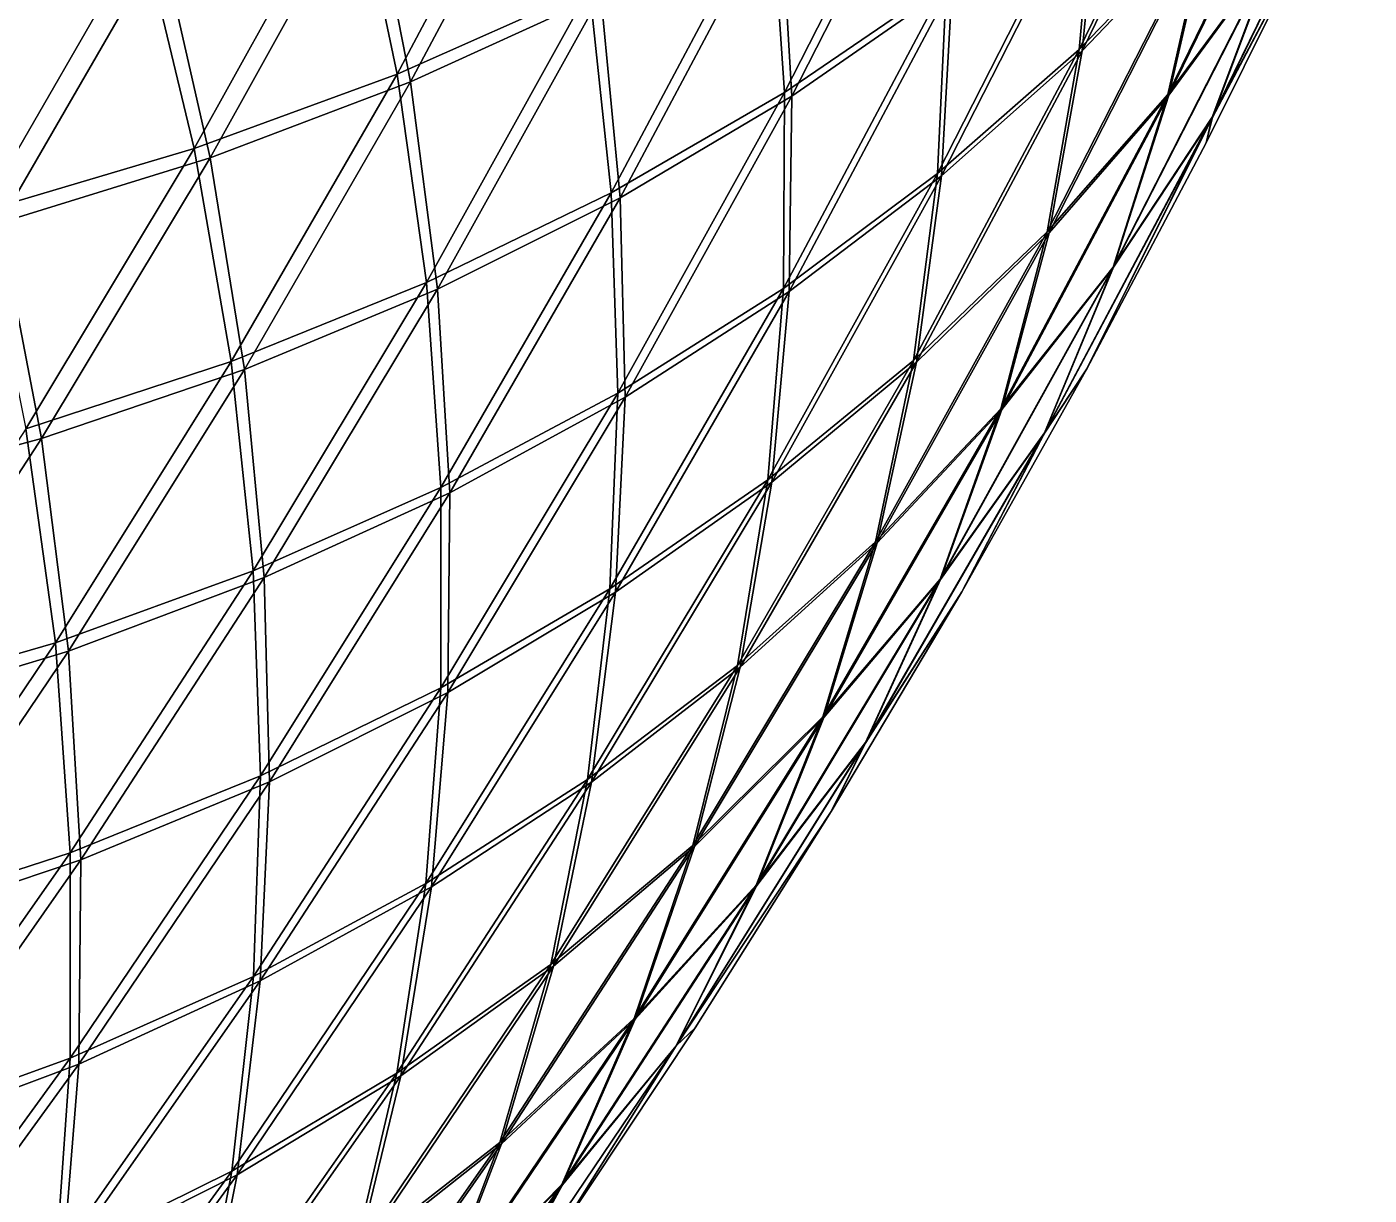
# Model space of a CAD drawing. Header units: millimetres. Extents: x -260 to 430, y -260 to 260.
# Drawn here: x 414.24 to 423.4, y -39.12 to -31.14 of the extents above; entities that cross this region are included whole.
import ezdxf

# ---------------------------------------------------------------- set-up
doc = ezdxf.new("R2010")
doc.units = ezdxf.units.MM
doc.header["$MEASUREMENT"] = 0
doc.layers.add('MESH_3D', color=2, linetype='CONTINUOUS')

msp = doc.modelspace()

# ---------------------------------------------------------------- linework, layer by layer
at = {"layer": 'MESH_3D'}
for points in [[(422.4777, -29.1338, 2462.1554), (421.4229, -31.2965, 2462.1554), (422.3033, -30.3873, 2459.7421)], [(421.5407, -30.0154, 2464.5538), (421.4229, -31.2965, 2462.1554), (422.4777, -29.1338, 2462.1554)], [(422.4981, -29.1433, 437.9726), (421.4429, -31.3067, 437.9726), (421.5697, -30.0296, 435.5987)], [(422.3162, -30.3937, 440.3608), (421.4429, -31.3067, 437.9726), (422.4981, -29.1433, 437.9726)], [(423.094, -29.4212, 2457.317), (422.0288, -31.6052, 2457.317), (422.7623, -30.6112, 2454.883)], [(422.3033, -30.3873, 2459.7421), (422.0288, -31.6052, 2457.317), (423.094, -29.4212, 2457.317)], [(416.4629, -30.0219, 2478.4716), (416.7653, -31.4655, 2476.2225), (417.8289, -29.4653, 2476.2225)], [(417.9238, -29.5137, 424.0428), (416.8585, -31.5172, 424.0428), (416.5743, -30.0811, 421.8136)], [(417.8289, -29.4653, 2476.2225), (416.7653, -31.4655, 2476.2225), (418.079, -30.8811, 2473.9414)], [(418.157, -30.9226, 426.3029), (416.8585, -31.5172, 424.0428), (417.9238, -29.5137, 424.0428)], [(419.3178, -30.2239, 2471.6312), (419.4121, -31.59, 2469.2946), (420.4783, -29.4973, 2469.2946)], [(420.4783, -29.4973, 2469.2946), (419.4121, -31.59, 2469.2946), (420.5178, -30.8354, 2466.9345)], [(423.1014, -29.4246, 442.7605), (422.036, -31.6089, 442.7605), (422.3162, -30.3937, 440.3608)], [(422.7656, -30.6128, 445.1689), (422.036, -31.6089, 442.7605), (423.1014, -29.4246, 442.7605)], [(420.5296, -29.5222, 430.9053), (419.4624, -31.6167, 430.9053), (419.3819, -30.2566, 428.5913)], [(420.5568, -30.8552, 433.242), (419.4624, -31.6167, 430.9053), (420.5296, -29.5222, 430.9053)], [(423.4029, -29.5653, 2452.443), (422.3325, -31.76, 2452.443), (423.0678, -30.3719, 2450)], [(422.7623, -30.6112, 2454.883), (422.3325, -31.76, 2452.443), (423.4029, -29.5653, 2452.443)], [(423.4037, -29.5656, 447.583), (423.0678, -30.3719, 450), (422.3333, -31.7604, 447.583)], [(423.4037, -29.5656, 447.583), (422.3333, -31.7604, 447.583), (422.7656, -30.6128, 445.1689)], [(415.0272, -30.5021, 2480.686), (415.3808, -31.9741, 2478.4716), (416.4629, -30.0219, 2478.4716)], [(416.4629, -30.0219, 2478.4716), (415.3808, -31.9741, 2478.4716), (416.7653, -31.4655, 2476.2225)], [(421.5407, -30.0154, 2464.5538), (420.4557, -32.1449, 2464.5538), (421.4229, -31.2965, 2462.1554)], [(420.5178, -30.8354, 2466.9345), (420.4557, -32.1449, 2464.5538), (421.5407, -30.0154, 2464.5538)], [(421.5697, -30.0296, 435.5987), (420.4842, -32.16, 435.5987), (420.5568, -30.8552, 433.242)], [(421.4429, -31.3067, 437.9726), (420.4842, -32.16, 435.5987), (421.5697, -30.0296, 435.5987)], [(416.5743, -30.0811, 421.8136), (415.49, -32.0372, 421.8136), (415.1561, -30.5735, 419.618)], [(416.8585, -31.5172, 424.0428), (415.49, -32.0372, 421.8136), (416.5743, -30.0811, 421.8136)], [(418.079, -30.8811, 2473.9414), (418.2269, -32.2757, 2471.6312), (419.3178, -30.2239, 2471.6312)], [(419.3178, -30.2239, 2471.6312), (418.2269, -32.2757, 2471.6312), (419.4121, -31.59, 2469.2946)], [(419.3819, -30.2566, 428.5913), (418.2898, -32.3105, 428.5913), (418.157, -30.9226, 426.3029)], [(419.4624, -31.6167, 430.9053), (418.2898, -32.3105, 428.5913), (419.3819, -30.2566, 428.5913)], [(422.3033, -30.3873, 2459.7421), (421.2048, -32.5432, 2459.7421), (422.0288, -31.6052, 2457.317)], [(421.4229, -31.2965, 2462.1554), (421.2048, -32.5432, 2459.7421), (422.3033, -30.3873, 2459.7421)], [(422.3162, -30.3937, 440.3608), (421.2175, -32.5499, 440.3608), (421.4429, -31.3067, 437.9726)], [(422.036, -31.6089, 442.7605), (421.2175, -32.5499, 440.3608), (422.3162, -30.3937, 440.3608)], [(422.3325, -31.76, 2452.443), (422.291, -31.9347, 2450), (423.0678, -30.3719, 2450)], [(422.291, -31.9347, 2450), (422.291, -31.9347, 450), (423.0678, -30.3719, 450)], [(423.0678, -30.3719, 2450), (422.291, -31.9347, 2450), (423.0678, -30.3719, 450)], [(422.3333, -31.7604, 447.583), (423.0678, -30.3719, 450), (422.291, -31.9347, 450)], [(413.5259, -30.9032, 2482.863), (413.9292, -32.4039, 2480.686), (415.0272, -30.5021, 2480.686)], [(415.0272, -30.5021, 2480.686), (413.9292, -32.4039, 2480.686), (415.3808, -31.9741, 2478.4716)], [(415.1561, -30.5735, 419.618), (414.0555, -32.4798, 419.618), (413.673, -30.9881, 417.4586)], [(415.49, -32.0372, 421.8136), (414.0555, -32.4798, 419.618), (415.1561, -30.5735, 419.618)], [(422.7623, -30.6112, 2454.883), (421.6558, -32.783, 2454.883), (422.3325, -31.76, 2452.443)], [(422.0288, -31.6052, 2457.317), (421.6558, -32.783, 2454.883), (422.7623, -30.6112, 2454.883)], [(422.7656, -30.6128, 445.1689), (421.659, -32.7846, 445.1689), (422.036, -31.6089, 442.7605)], [(422.3333, -31.7604, 447.583), (421.659, -32.7846, 445.1689), (422.7656, -30.6128, 445.1689)], [(416.7653, -31.4655, 2476.2225), (416.9658, -32.8892, 2473.9414), (418.079, -30.8811, 2473.9414)], [(418.079, -30.8811, 2473.9414), (416.9658, -32.8892, 2473.9414), (418.2269, -32.2757, 2471.6312)], [(420.5178, -30.8354, 2466.9345), (419.4048, -32.9286, 2466.9345), (420.4557, -32.1449, 2464.5538)], [(419.4121, -31.59, 2469.2946), (419.4048, -32.9286, 2466.9345), (420.5178, -30.8354, 2466.9345)], [(420.5568, -30.8552, 433.242), (419.4431, -32.9498, 433.242), (419.4624, -31.6167, 430.9053)], [(420.4842, -32.16, 435.5987), (419.4431, -32.9498, 433.242), (420.5568, -30.8552, 433.242)], [(418.157, -30.9226, 426.3029), (417.0424, -32.9335, 426.3029), (416.8585, -31.5172, 424.0428)], [(418.2898, -32.3105, 428.5913), (417.0424, -32.9335, 426.3029), (418.157, -30.9226, 426.3029)], [(421.4229, -31.2965, 2462.1554), (420.2933, -33.4211, 2462.1554), (421.2048, -32.5432, 2459.7421)], [(420.4557, -32.1449, 2464.5538), (420.2933, -33.4211, 2462.1554), (421.4229, -31.2965, 2462.1554)], [(421.4429, -31.3067, 437.9726), (420.3129, -33.432, 437.9726), (420.4842, -32.16, 435.5987)], [(421.2175, -32.5499, 440.3608), (420.3129, -33.432, 437.9726), (421.4429, -31.3067, 437.9726)], [(415.3808, -31.9741, 2478.4716), (415.6326, -33.4274, 2476.2225), (416.7653, -31.4655, 2476.2225)], [(416.8585, -31.5172, 424.0428), (415.7239, -33.4823, 424.0428), (415.49, -32.0372, 421.8136)], [(416.7653, -31.4655, 2476.2225), (415.6326, -33.4274, 2476.2225), (416.9658, -32.8892, 2473.9414)], [(417.0424, -32.9335, 426.3029), (415.7239, -33.4823, 424.0428), (416.8585, -31.5172, 424.0428)], [(418.2269, -32.2757, 2471.6312), (418.2734, -33.6442, 2469.2946), (419.4121, -31.59, 2469.2946)], [(419.4121, -31.59, 2469.2946), (418.2734, -33.6442, 2469.2946), (419.4048, -32.9286, 2466.9345)], [(419.4624, -31.6167, 430.9053), (418.3228, -33.6727, 430.9053), (418.2898, -32.3105, 428.5913)], [(419.4431, -32.9498, 433.242), (418.3228, -33.6727, 430.9053), (419.4624, -31.6167, 430.9053)], [(422.0288, -31.6052, 2457.317), (420.888, -33.7508, 2457.317), (421.6558, -32.783, 2454.883)], [(421.2048, -32.5432, 2459.7421), (420.888, -33.7508, 2457.317), (422.0288, -31.6052, 2457.317)], [(422.036, -31.6089, 442.7605), (420.8951, -33.7547, 442.7605), (421.2175, -32.5499, 440.3608)], [(421.659, -32.7846, 445.1689), (420.8951, -33.7547, 442.7605), (422.036, -31.6089, 442.7605)], [(422.3325, -31.76, 2452.443), (421.1861, -33.916, 2452.443), (421.4755, -33.4778, 2450)], [(421.6558, -32.783, 2454.883), (421.1861, -33.916, 2452.443), (422.3325, -31.76, 2452.443)], [(422.3333, -31.7604, 447.583), (421.4755, -33.4778, 450), (421.1869, -33.9164, 447.583)], [(422.3333, -31.7604, 447.583), (421.1869, -33.9164, 447.583), (421.659, -32.7846, 445.1689)], [(422.3325, -31.76, 2452.443), (421.4755, -33.4778, 2450), (422.291, -31.9347, 2450)], [(422.3333, -31.7604, 447.583), (422.291, -31.9347, 450), (421.4755, -33.4778, 450)], [(413.9292, -32.4039, 2480.686), (414.2311, -33.8874, 2478.4716), (415.3808, -31.9741, 2478.4716)], [(415.3808, -31.9741, 2478.4716), (414.2311, -33.8874, 2478.4716), (415.6326, -33.4274, 2476.2225)], [(422.291, -31.9347, 2450), (421.4755, -33.4778, 450), (422.291, -31.9347, 450)], [(422.291, -31.9347, 2450), (421.4755, -33.4778, 2450), (421.4755, -33.4778, 450)], [(415.49, -32.0372, 421.8136), (414.3382, -33.9542, 421.8136), (414.0555, -32.4798, 419.618)], [(415.7239, -33.4823, 424.0428), (414.3382, -33.9542, 421.8136), (415.49, -32.0372, 421.8136)], [(420.4557, -32.1449, 2464.5538), (419.297, -34.2352, 2464.5538), (420.2933, -33.4211, 2462.1554)], [(419.4048, -32.9286, 2466.9345), (419.297, -34.2352, 2464.5538), (420.4557, -32.1449, 2464.5538)], [(420.4842, -32.16, 435.5987), (419.325, -34.2513, 435.5987), (419.4431, -32.9498, 433.242)], [(420.3129, -33.432, 437.9726), (419.325, -34.2513, 435.5987), (420.4842, -32.16, 435.5987)], [(416.9658, -32.8892, 2473.9414), (417.065, -34.2881, 2471.6312), (418.2269, -32.2757, 2471.6312)], [(418.2898, -32.3105, 428.5913), (417.1266, -34.3252, 428.5913), (417.0424, -32.9335, 426.3029)], [(418.2269, -32.2757, 2471.6312), (417.065, -34.2881, 2471.6312), (418.2734, -33.6442, 2469.2946)], [(418.3228, -33.6727, 430.9053), (417.1266, -34.3252, 428.5913), (418.2898, -32.3105, 428.5913)], [(414.3382, -33.9542, 421.8136), (412.889, -34.3465, 419.618), (414.0555, -32.4798, 419.618)], [(421.2048, -32.5432, 2459.7421), (420.0318, -34.6594, 2459.7421), (420.888, -33.7508, 2457.317)], [(420.2933, -33.4211, 2462.1554), (420.0318, -34.6594, 2459.7421), (421.2048, -32.5432, 2459.7421)], [(421.2175, -32.5499, 440.3608), (420.0443, -34.6666, 440.3608), (420.3129, -33.432, 437.9726)], [(420.8951, -33.7547, 442.7605), (420.0443, -34.6666, 440.3608), (421.2175, -32.5499, 440.3608)], [(421.6558, -32.783, 2454.883), (420.4741, -34.9147, 2454.883), (421.1861, -33.916, 2452.443)], [(420.888, -33.7508, 2457.317), (420.4741, -34.9147, 2454.883), (421.6558, -32.783, 2454.883)], [(421.659, -32.7846, 445.1689), (420.4772, -34.9165, 445.1689), (420.8951, -33.7547, 442.7605)], [(421.1869, -33.9164, 447.583), (420.4772, -34.9165, 445.1689), (421.659, -32.7846, 445.1689)], [(415.6326, -33.4274, 2476.2225), (415.7833, -34.8573, 2473.9414), (416.9658, -32.8892, 2473.9414)], [(416.9658, -32.8892, 2473.9414), (415.7833, -34.8573, 2473.9414), (417.065, -34.2881, 2471.6312)], [(417.0424, -32.9335, 426.3029), (415.8583, -34.9041, 426.3029), (415.7239, -33.4823, 424.0428)], [(417.1266, -34.3252, 428.5913), (415.8583, -34.9041, 426.3029), (417.0424, -32.9335, 426.3029)], [(419.4048, -32.9286, 2466.9345), (418.2194, -34.9817, 2466.9345), (419.297, -34.2352, 2464.5538)], [(418.2734, -33.6442, 2469.2946), (418.2194, -34.9817, 2466.9345), (419.4048, -32.9286, 2466.9345)], [(419.4431, -32.9498, 433.242), (418.2569, -35.0043, 433.242), (418.3228, -33.6727, 430.9053)], [(419.325, -34.2513, 435.5987), (418.2569, -35.0043, 433.242), (419.4431, -32.9498, 433.242)], [(414.2311, -33.8874, 2478.4716), (414.4321, -35.3486, 2476.2225), (415.6326, -33.4274, 2476.2225)], [(415.6326, -33.4274, 2476.2225), (414.4321, -35.3486, 2476.2225), (415.7833, -34.8573, 2473.9414)], [(420.2933, -33.4211, 2462.1554), (419.0902, -35.5049, 2462.1554), (420.0318, -34.6594, 2459.7421)], [(419.297, -34.2352, 2464.5538), (419.0902, -35.5049, 2462.1554), (420.2933, -33.4211, 2462.1554)], [(420.3129, -33.432, 437.9726), (419.1094, -35.5165, 437.9726), (419.325, -34.2513, 435.5987)], [(420.0443, -34.6666, 440.3608), (419.1094, -35.5165, 437.9726), (420.3129, -33.432, 437.9726)], [(415.7239, -33.4823, 424.0428), (414.5215, -35.4067, 424.0428), (414.3382, -33.9542, 421.8136)], [(415.8583, -34.9041, 426.3029), (414.5215, -35.4067, 424.0428), (415.7239, -33.4823, 424.0428)], [(421.1861, -33.916, 2452.443), (420.6218, -35, 2450), (421.4755, -33.4778, 2450)], [(421.4755, -33.4778, 2450), (420.6218, -35, 450), (421.4755, -33.4778, 450)], [(421.4755, -33.4778, 2450), (420.6218, -35, 2450), (420.6218, -35, 450)], [(421.1869, -33.9164, 447.583), (421.4755, -33.4778, 450), (420.6218, -35, 450)], [(418.2734, -33.6442, 2469.2946), (417.0637, -35.6574, 2469.2946), (418.2194, -34.9817, 2466.9345)], [(417.065, -34.2881, 2471.6312), (417.0637, -35.6574, 2469.2946), (418.2734, -33.6442, 2469.2946)], [(418.3228, -33.6727, 430.9053), (417.1121, -35.6876, 430.9053), (417.1266, -34.3252, 428.5913)], [(418.2569, -35.0043, 433.242), (417.1121, -35.6876, 430.9053), (418.3228, -33.6727, 430.9053)], [(420.888, -33.7508, 2457.317), (419.673, -35.8552, 2457.317), (420.4741, -34.9147, 2454.883)], [(420.0318, -34.6594, 2459.7421), (419.673, -35.8552, 2457.317), (420.888, -33.7508, 2457.317)], [(420.8951, -33.7547, 442.7605), (419.68, -35.8593, 442.7605), (420.0443, -34.6666, 440.3608)], [(420.4772, -34.9165, 445.1689), (419.68, -35.8593, 442.7605), (420.8951, -33.7547, 442.7605)], [(414.2311, -33.8874, 2478.4716), (413.0154, -35.7594, 2478.4716), (414.4321, -35.3486, 2476.2225)], [(414.3382, -33.9542, 421.8136), (413.1201, -35.8299, 421.8136), (412.889, -34.3465, 419.618)], [(414.5215, -35.4067, 424.0428), (413.1201, -35.8299, 421.8136), (414.3382, -33.9542, 421.8136)], [(421.1861, -33.916, 2452.443), (419.9652, -36.0307, 2452.443), (420.6218, -35, 2450)], [(420.4741, -34.9147, 2454.883), (419.9652, -36.0307, 2452.443), (421.1861, -33.916, 2452.443)], [(421.1869, -33.9164, 447.583), (419.9659, -36.0312, 447.583), (420.4772, -34.9165, 445.1689)], [(421.1869, -33.9164, 447.583), (420.6218, -35, 450), (419.9659, -36.0312, 447.583)], [(419.297, -34.2352, 2464.5538), (418.0661, -36.2837, 2464.5538), (419.0902, -35.5049, 2462.1554)], [(418.2194, -34.9817, 2466.9345), (418.0661, -36.2837, 2464.5538), (419.297, -34.2352, 2464.5538)], [(419.325, -34.2513, 435.5987), (418.0935, -36.3008, 435.5987), (418.2569, -35.0043, 433.242)], [(419.1094, -35.5165, 437.9726), (418.0935, -36.3008, 435.5987), (419.325, -34.2513, 435.5987)], [(415.7833, -34.8573, 2473.9414), (415.8336, -36.2588, 2471.6312), (417.065, -34.2881, 2471.6312)], [(417.065, -34.2881, 2471.6312), (415.8336, -36.2588, 2471.6312), (417.0637, -35.6574, 2469.2946)], [(417.1266, -34.3252, 428.5913), (415.8939, -36.2979, 428.5913), (415.8583, -34.9041, 426.3029)], [(417.1121, -35.6876, 430.9053), (415.8939, -36.2979, 428.5913), (417.1266, -34.3252, 428.5913)], [(420.0318, -34.6594, 2459.7421), (418.7856, -36.7333, 2459.7421), (419.673, -35.8552, 2457.317)], [(419.0902, -35.5049, 2462.1554), (418.7856, -36.7333, 2459.7421), (420.0318, -34.6594, 2459.7421)], [(420.0443, -34.6666, 440.3608), (418.7978, -36.741, 440.3608), (419.1094, -35.5165, 437.9726)], [(419.68, -35.8593, 442.7605), (418.7978, -36.741, 440.3608), (420.0443, -34.6666, 440.3608)], [(414.4321, -35.3486, 2476.2225), (414.5328, -36.7829, 2473.9414), (415.7833, -34.8573, 2473.9414)], [(415.8583, -34.9041, 426.3029), (414.6061, -36.8323, 426.3029), (414.5215, -35.4067, 424.0428)], [(415.7833, -34.8573, 2473.9414), (414.5328, -36.7829, 2473.9414), (415.8336, -36.2588, 2471.6312)], [(415.8939, -36.2979, 428.5913), (414.6061, -36.8323, 426.3029), (415.8583, -34.9041, 426.3029)], [(420.4741, -34.9147, 2454.883), (419.2188, -37.004, 2454.883), (419.9652, -36.0307, 2452.443)], [(419.673, -35.8552, 2457.317), (419.2188, -37.004, 2454.883), (420.4741, -34.9147, 2454.883)], [(420.4772, -34.9165, 445.1689), (419.2218, -37.0059, 445.1689), (419.68, -35.8593, 442.7605)], [(419.9659, -36.0312, 447.583), (419.2218, -37.0059, 445.1689), (420.4772, -34.9165, 445.1689)], [(418.2194, -34.9817, 2466.9345), (416.9631, -36.9923, 2466.9345), (418.0661, -36.2837, 2464.5538)], [(417.0637, -35.6574, 2469.2946), (416.9631, -36.9923, 2466.9345), (418.2194, -34.9817, 2466.9345)], [(418.2569, -35.0043, 433.242), (416.9998, -37.0161, 433.242), (417.1121, -35.6876, 430.9053)], [(418.0935, -36.3008, 435.5987), (416.9998, -37.0161, 433.242), (418.2569, -35.0043, 433.242)], [(419.9652, -36.0307, 2452.443), (419.7304, -36.5005, 2450), (420.6218, -35, 2450)], [(419.7304, -36.5005, 2450), (419.7304, -36.5005, 450), (420.6218, -35, 450)], [(420.6218, -35, 2450), (419.7304, -36.5005, 2450), (420.6218, -35, 450)], [(419.9659, -36.0312, 447.583), (420.6218, -35, 450), (419.7304, -36.5005, 450)], [(413.0154, -35.7594, 2478.4716), (413.1653, -37.2268, 2476.2225), (414.4321, -35.3486, 2476.2225)], [(414.4321, -35.3486, 2476.2225), (413.1653, -37.2268, 2476.2225), (414.5328, -36.7829, 2473.9414)], [(414.5215, -35.4067, 424.0428), (413.2526, -37.2879, 424.0428), (413.1201, -35.8299, 421.8136)], [(414.6061, -36.8323, 426.3029), (413.2526, -37.2879, 424.0428), (414.5215, -35.4067, 424.0428)], [(419.0902, -35.5049, 2462.1554), (417.815, -37.5455, 2462.1554), (418.7856, -36.7333, 2459.7421)], [(418.0661, -36.2837, 2464.5538), (417.815, -37.5455, 2462.1554), (419.0902, -35.5049, 2462.1554)], [(419.1094, -35.5165, 437.9726), (417.8339, -37.5578, 437.9726), (418.0935, -36.3008, 435.5987)], [(418.7978, -36.741, 440.3608), (417.8339, -37.5578, 437.9726), (419.1094, -35.5165, 437.9726)], [(417.0637, -35.6574, 2469.2946), (415.7845, -37.6272, 2469.2946), (416.9631, -36.9923, 2466.9345)], [(415.8336, -36.2588, 2471.6312), (415.7845, -37.6272, 2469.2946), (417.0637, -35.6574, 2469.2946)], [(417.1121, -35.6876, 430.9053), (415.8318, -37.659, 430.9053), (415.8939, -36.2979, 428.5913)], [(416.9998, -37.0161, 433.242), (415.8318, -37.659, 430.9053), (417.1121, -35.6876, 430.9053)], [(419.673, -35.8552, 2457.317), (418.3853, -37.9159, 2457.317), (419.2188, -37.004, 2454.883)], [(418.7856, -36.7333, 2459.7421), (418.3853, -37.9159, 2457.317), (419.673, -35.8552, 2457.317)], [(419.68, -35.8593, 442.7605), (418.3921, -37.9203, 442.7605), (418.7978, -36.741, 440.3608)], [(419.2218, -37.0059, 445.1689), (418.3921, -37.9203, 442.7605), (419.68, -35.8593, 442.7605)], [(419.9652, -36.0307, 2452.443), (418.6712, -38.1015, 2452.443), (419.7304, -36.5005, 2450)], [(419.2188, -37.004, 2454.883), (418.6712, -38.1015, 2452.443), (419.9652, -36.0307, 2452.443)], [(419.9659, -36.0312, 447.583), (418.6719, -38.102, 447.583), (419.2218, -37.0059, 445.1689)], [(419.9659, -36.0312, 447.583), (419.7304, -36.5005, 450), (418.6719, -38.102, 447.583)], [(414.5328, -36.7829, 2473.9414), (414.5342, -38.1853, 2471.6312), (415.8336, -36.2588, 2471.6312)], [(415.8336, -36.2588, 2471.6312), (414.5342, -38.1853, 2471.6312), (415.7845, -37.6272, 2469.2946)], [(415.8939, -36.2979, 428.5913), (414.5931, -38.2265, 428.5913), (414.6061, -36.8323, 426.3029)], [(415.8318, -37.659, 430.9053), (414.5931, -38.2265, 428.5913), (415.8939, -36.2979, 428.5913)], [(418.0661, -36.2837, 2464.5538), (416.7645, -38.2881, 2464.5538), (417.815, -37.5455, 2462.1554)], [(416.9631, -36.9923, 2466.9345), (416.7645, -38.2881, 2464.5538), (418.0661, -36.2837, 2464.5538)], [(418.0935, -36.3008, 435.5987), (416.7912, -38.3062, 435.5987), (416.9998, -37.0161, 433.242)], [(417.8339, -37.5578, 437.9726), (416.7912, -38.3062, 435.5987), (418.0935, -36.3008, 435.5987)], [(418.6712, -38.1015, 2452.443), (418.8018, -37.9782, 2450), (419.7304, -36.5005, 2450)], [(418.6719, -38.102, 447.583), (419.7304, -36.5005, 450), (418.8018, -37.9782, 450)], [(418.8018, -37.9782, 2450), (418.8018, -37.9782, 450), (419.7304, -36.5005, 450)], [(419.7304, -36.5005, 2450), (418.8018, -37.9782, 2450), (419.7304, -36.5005, 450)], [(418.7856, -36.7333, 2459.7421), (417.4679, -38.7626, 2459.7421), (418.3853, -37.9159, 2457.317)], [(417.815, -37.5455, 2462.1554), (417.4679, -38.7626, 2459.7421), (418.7856, -36.7333, 2459.7421)], [(418.7978, -36.741, 440.3608), (417.4798, -38.7706, 440.3608), (417.8339, -37.5578, 437.9726)], [(418.3921, -37.9203, 442.7605), (417.4798, -38.7706, 440.3608), (418.7978, -36.741, 440.3608)], [(413.1653, -37.2268, 2476.2225), (413.2159, -38.6636, 2473.9414), (414.5328, -36.7829, 2473.9414)], [(414.5328, -36.7829, 2473.9414), (413.2159, -38.6636, 2473.9414), (414.5342, -38.1853, 2471.6312)], [(414.6061, -36.8323, 426.3029), (413.2874, -38.7156, 426.3029), (413.2526, -37.2879, 424.0428)], [(414.5931, -38.2265, 428.5913), (413.2874, -38.7156, 426.3029), (414.6061, -36.8323, 426.3029)], [(416.9631, -36.9923, 2466.9345), (415.6374, -38.9577, 2466.9345), (416.7645, -38.2881, 2464.5538)], [(415.7845, -37.6272, 2469.2946), (415.6374, -38.9577, 2466.9345), (416.9631, -36.9923, 2466.9345)], [(416.9998, -37.0161, 433.242), (415.6732, -38.9828, 433.242), (415.8318, -37.659, 430.9053)], [(416.7912, -38.3062, 435.5987), (415.6732, -38.9828, 433.242), (416.9998, -37.0161, 433.242)], [(419.2188, -37.004, 2454.883), (417.8913, -39.0482, 2454.883), (418.6712, -38.1015, 2452.443)], [(418.3853, -37.9159, 2457.317), (417.8913, -39.0482, 2454.883), (419.2188, -37.004, 2454.883)], [(419.2218, -37.0059, 445.1689), (417.8943, -39.0502, 445.1689), (418.3921, -37.9203, 442.7605)], [(418.6719, -38.102, 447.583), (417.8943, -39.0502, 445.1689), (419.2218, -37.0059, 445.1689)], [(417.815, -37.5455, 2462.1554), (416.4695, -39.5404, 2462.1554), (417.4679, -38.7626, 2459.7421)], [(416.7645, -38.2881, 2464.5538), (416.4695, -39.5404, 2462.1554), (417.815, -37.5455, 2462.1554)], [(417.8339, -37.5578, 437.9726), (416.4879, -39.5532, 437.9726), (416.7912, -38.3062, 435.5987)], [(417.4798, -38.7706, 440.3608), (416.4879, -39.5532, 437.9726), (417.8339, -37.5578, 437.9726)], [(415.7845, -37.6272, 2469.2946), (414.4374, -39.5511, 2469.2946), (415.6374, -38.9577, 2466.9345)], [(414.5342, -38.1853, 2471.6312), (414.4374, -39.5511, 2469.2946), (415.7845, -37.6272, 2469.2946)], [(415.8318, -37.659, 430.9053), (414.4835, -39.5846, 430.9053), (414.5931, -38.2265, 428.5913)], [(415.6732, -38.9828, 433.242), (414.4835, -39.5846, 430.9053), (415.8318, -37.659, 430.9053)], [(418.3853, -37.9159, 2457.317), (417.0265, -39.9304, 2457.317), (417.8913, -39.0482, 2454.883)], [(417.4679, -38.7626, 2459.7421), (417.0265, -39.9304, 2457.317), (418.3853, -37.9159, 2457.317)], [(418.3921, -37.9203, 442.7605), (417.0332, -39.9351, 442.7605), (417.4798, -38.7706, 440.3608)], [(417.8943, -39.0502, 445.1689), (417.0332, -39.9351, 442.7605), (418.3921, -37.9203, 442.7605)], [(418.6712, -38.1015, 2452.443), (417.8367, -39.4324, 2450), (418.8018, -37.9782, 2450)], [(418.8018, -37.9782, 2450), (417.8367, -39.4324, 450), (418.8018, -37.9782, 450)], [(418.8018, -37.9782, 2450), (417.8367, -39.4324, 2450), (417.8367, -39.4324, 450)], [(418.6719, -38.102, 447.583), (418.8018, -37.9782, 450), (417.8367, -39.4324, 450)], [(418.6712, -38.1015, 2452.443), (417.3057, -40.1259, 2452.443), (417.8367, -39.4324, 2450)], [(417.8913, -39.0482, 2454.883), (417.3057, -40.1259, 2452.443), (418.6712, -38.1015, 2452.443)], [(418.6719, -38.102, 447.583), (417.8367, -39.4324, 450), (417.3065, -40.1264, 447.583)], [(418.6719, -38.102, 447.583), (417.3065, -40.1264, 447.583), (417.8943, -39.0502, 445.1689)], [(414.5342, -38.1853, 2471.6312), (413.1683, -40.0652, 2471.6312), (414.4374, -39.5511, 2469.2946)], [(413.2159, -38.6636, 2473.9414), (413.1683, -40.0652, 2471.6312), (414.5342, -38.1853, 2471.6312)], [(414.5931, -38.2265, 428.5913), (413.2257, -40.1085, 428.5913), (413.2874, -38.7156, 426.3029)], [(414.4835, -39.5846, 430.9053), (413.2257, -40.1085, 428.5913), (414.5931, -38.2265, 428.5913)], [(416.7645, -38.2881, 2464.5538), (415.3937, -40.2459, 2464.5538), (416.4695, -39.5404, 2462.1554)], [(415.6374, -38.9577, 2466.9345), (415.3937, -40.2459, 2464.5538), (416.7645, -38.2881, 2464.5538)], [(416.7912, -38.3062, 435.5987), (415.4197, -40.2648, 435.5987), (415.6732, -38.9828, 433.242)], [(416.4879, -39.5532, 437.9726), (415.4197, -40.2648, 435.5987), (416.7912, -38.3062, 435.5987)], [(417.4679, -38.7626, 2459.7421), (416.0801, -40.7445, 2459.7421), (417.0265, -39.9304, 2457.317)], [(416.4695, -39.5404, 2462.1554), (416.0801, -40.7445, 2459.7421), (417.4679, -38.7626, 2459.7421)], [(417.4798, -38.7706, 440.3608), (416.0917, -40.753, 440.3608), (416.4879, -39.5532, 437.9726)], [(417.0332, -39.9351, 442.7605), (416.0917, -40.753, 440.3608), (417.4798, -38.7706, 440.3608)], [(415.6374, -38.9577, 2466.9345), (414.2439, -40.8757, 2466.9345), (415.3937, -40.2459, 2464.5538)], [(414.4374, -39.5511, 2469.2946), (414.2439, -40.8757, 2466.9345), (415.6374, -38.9577, 2466.9345)], [(415.6732, -38.9828, 433.242), (414.2788, -40.902, 433.242), (414.4835, -39.5846, 430.9053)], [(415.4197, -40.2648, 435.5987), (414.2788, -40.902, 433.242), (415.6732, -38.9828, 433.242)], [(417.8913, -39.0482, 2454.883), (416.4932, -41.0447, 2454.883), (417.3057, -40.1259, 2452.443)], [(417.0265, -39.9304, 2457.317), (416.4932, -41.0447, 2454.883), (417.8913, -39.0482, 2454.883)], [(417.8943, -39.0502, 445.1689), (416.4962, -41.0469, 445.1689), (417.0332, -39.9351, 442.7605)], [(417.3065, -40.1264, 447.583), (416.4962, -41.0469, 445.1689), (417.8943, -39.0502, 445.1689)]]:
    msp.add_3dface(points, dxfattribs=at)

doc.saveas('drawing.dxf')
